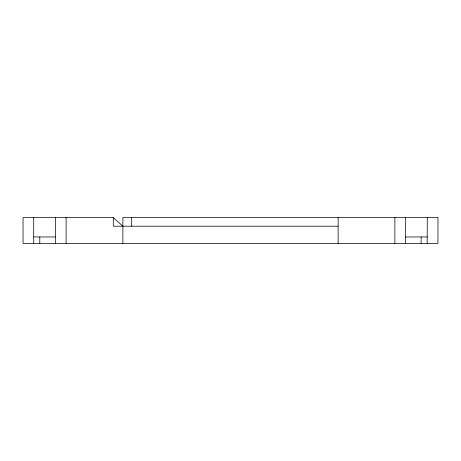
<?xml version="1.0" encoding="UTF-8"?>
<svg xmlns="http://www.w3.org/2000/svg" width="461" height="461" viewBox="0 0 461 461"><rect width="100%" height="100%" fill="white"/><g stroke="black" fill="none" stroke-linecap="round" stroke-linejoin="round"><path stroke-width="0.69" d="M421.095 243.42L421.204 236.96M427.186 243.42L427.295 217.58M122.862 226.195L113.297 217.58L23.05 217.58L23.05 243.42L437.95 243.42L437.95 217.58L122.862 217.58L122.862 243.42M338.138 226.195L113.297 226.195L113.297 217.58M33.705 236.96L55.383 236.96M405.617 236.96L427.295 236.96M405.547 217.58L405.547 243.42M394.893 217.58L394.893 243.42M338.138 217.58L338.138 243.42M131.471 217.58L131.471 226.195M66.107 217.58L66.107 243.42M55.453 217.58L55.453 243.42M39.796 236.96L39.796 243.42M33.705 217.58L33.705 243.42"/></g></svg>
